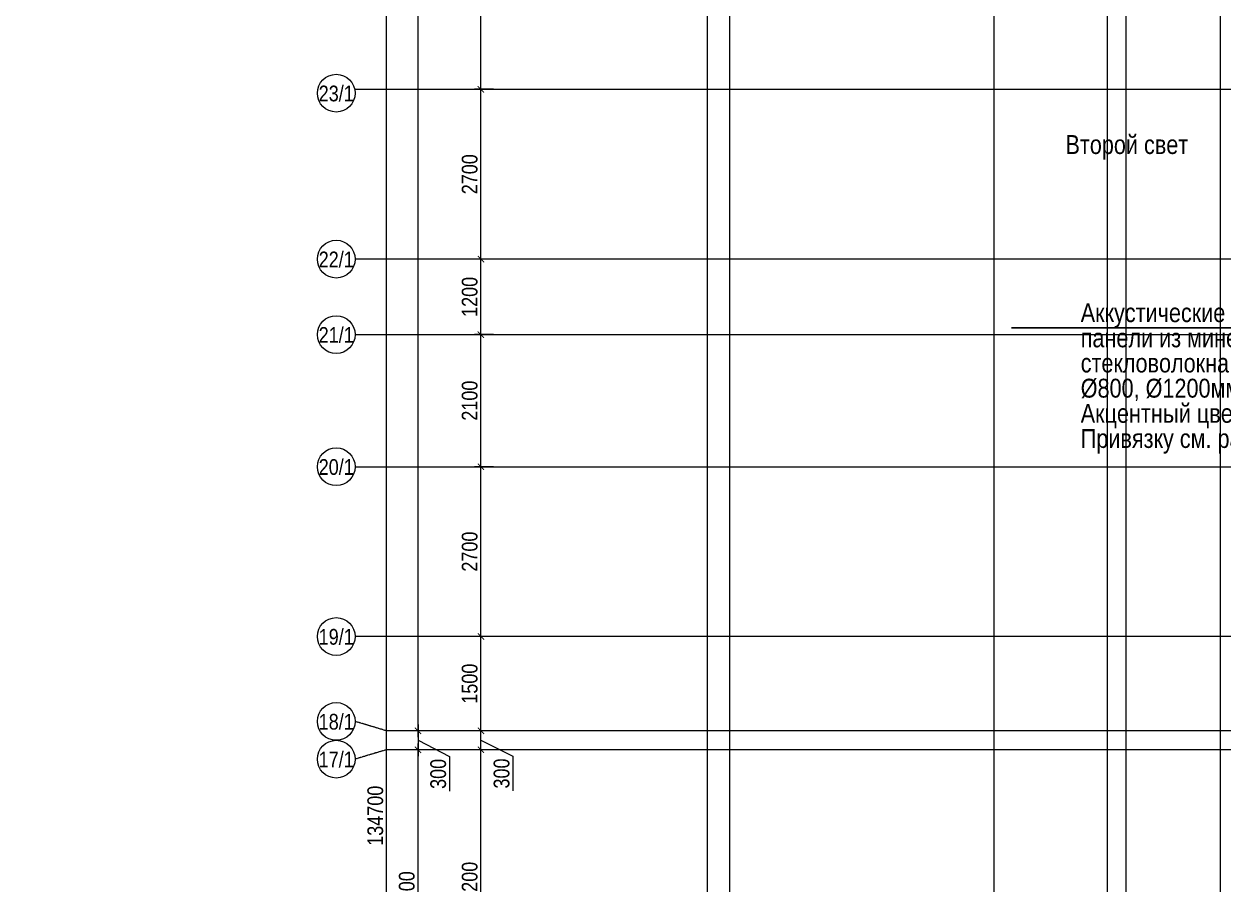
# Model space of a CAD drawing. Header units: millimetres. Extents: x -328335 to 1212475, y -208171 to 164144.
# Drawn here: x -11217 to 7855, y 66265 to 79939 of the extents above; entities that cross this region are included whole.
import ezdxf
from ezdxf import colors
from ezdxf.entities.mleader import LeaderData, LeaderLine
from ezdxf.enums import TextEntityAlignment as Align
from ezdxf.math import Vec2, Vec3

# ---------------------------------------------------------------- set-up
doc = ezdxf.new("R2010")
doc.units = ezdxf.units.MM
doc.header["$LTSCALE"] = 0.5
doc.linetypes.add('CENTER2', pattern=[28.575, 19.05, -3.175, 3.175, -3.175])
doc.linetypes.add('DASHED', pattern=[19.05, 12.7, -6.35])
doc.layers.get('Defpoints').update_dxf_attribs({"color": 140})
doc.layers.add('АИ_Потолок', color=31, linetype='Continuous')
doc.layers.add('АР_Делит', color=120, linetype='Continuous', lineweight=0, plot=False)
doc.layers.add('АЦ_Выноски', color=7, linetype='Continuous', lineweight=5)
doc.layers.add('РД_Оси_размер', color=8, linetype='Continuous', lineweight=0)
doc.layers.add('РД_Оси_100', color=7, linetype='Continuous', lineweight=0, true_color=0x525252)
doc.styles.add('style1', font='ARIALN.TTF')
doc.styles.add('ккк', font='isocpeur.ttf', dxfattribs={"width": 0.85, "oblique": 15})
doc.dimstyles.new('Dim100_ареал', dxfattribs={"dimscale": 100, "dimtxt": 2.5, "dimasz": 1, "dimexe": 1, "dimexo": 1, "dimgap": 0.5, "dimtad": 1, "dimzin": 12, "dimdsep": 46, "dimtxsty": 'style1', "dimblk": 'ARCHTICK', "dimcen": 1, "dimdle": 1, "dimaunit": 1, "dimadec": 0, "dimazin": 3, "dimtfac": 1, "dimtmove": 1, "dimatfit": 3, "dimldrblk": 'OPEN30', "dimfxl": 2, "dimfxlon": 1, "dimtolj": 1, "dimtzin": 0, "dimlwd": 5, "dimlwe": 5, "dimarcsym": 0})

# ---------------------------------------------------------------- blocks, each defined once
blk = doc.blocks.new('A-iden')
at = {"linetype": 'Continuous', "lineweight": 5}
blk.add_circle((0, -4), 3, dxfattribs=at)
at = {"color": 0, "linetype": 'Continuous', "lineweight": 20, "style": 'ккк', "width": 0.85}
blk.add_attdef('ID', text='', height=4, dxfattribs=at).set_placement((0.31, -3.85), align=Align.MIDDLE_CENTER)
blk = doc.blocks.new('_ArchTick')
at = {"color": 0, "linetype": 'ByBlock', "const_width": 0.15}
blk.add_lwpolyline([(-0.5, -0.5), (0.5, 0.5)], dxfattribs=at)
blk = doc.blocks.new('*D527')
at = {"layer": 'Defpoints', "color": 0, "transparency": 16777216}
for p in [(-5455, 134700), (-2955, 134700), (-2955, 0)]:
    blk.add_point(p, dxfattribs=at)
at = {"layer": 'РД_Оси_размер', "color": 0, "lineweight": 5, "transparency": 16777216}
for p, q in [((-5255, 134700), (-5555, 134700)), ((-5455, -100), (-5455, 134800)), ((-5255, 0), (-5555, 0))]:
    blk.add_line(p, q, dxfattribs=at)
at = {"layer": 'РД_Оси_размер', "color": 0, "lineweight": 5, "transparency": 16777216, "xscale": 100, "yscale": 100, "zscale": 100}
for p, rotation in [((-5455, 134700), 90), ((-5455, 0), 270)]:
    blk.add_blockref('_ArchTick', p, dxfattribs=dict(at, rotation=rotation))
at = {"layer": 'РД_Оси_размер', "color": 0, "transparency": 16777216, "insert": (-5633, 67350), "char_height": 250, "attachment_point": 5, "rotation": 90, "style": 'style1'}
blk.add_mtext('\\A1;134700', dxfattribs=at)
blk = doc.blocks.new('_Open30')
at = {"color": 0, "linetype": 'ByBlock', "lineweight": -2}
for p, q in [((-1, 0.27), (0, 0)), ((0, 0), (-1, -0.27)), ((0, 0), (-1, 0))]:
    blk.add_line(p, q, dxfattribs=at)
blk = doc.blocks.new('*D541')
at = {"layer": 'Defpoints', "color": 0, "transparency": 16777216}
for p in [(-3955, 68400), (-2955, 68400), (-2955, 64200)]:
    blk.add_point(p, dxfattribs=at)
at = {"layer": 'РД_Оси_размер', "color": 0, "lineweight": 5, "transparency": 16777216}
for p, q in [((-3955, 64100), (-3955, 68500)), ((-3755, 68400), (-4055, 68400)), ((-3755, 64200), (-4055, 64200))]:
    blk.add_line(p, q, dxfattribs=at)
at = {"layer": 'РД_Оси_размер', "color": 0, "lineweight": 5, "transparency": 16777216, "xscale": 100, "yscale": 100, "zscale": 100}
for p, rotation in [((-3955, 68400), 90), ((-3955, 64200), 270)]:
    blk.add_blockref('_ArchTick', p, dxfattribs=dict(at, rotation=rotation))
at = {"layer": 'РД_Оси_размер', "color": 0, "transparency": 16777216, "insert": (-4133, 66300), "char_height": 250, "attachment_point": 5, "rotation": 90, "style": 'style1'}
blk.add_mtext('\\A1;4200', dxfattribs=at)
blk = doc.blocks.new('*D542')
at = {"layer": 'Defpoints', "color": 0, "transparency": 16777216}
for p in [(-3955, 68700), (-2955, 68700), (-2955, 68400)]:
    blk.add_point(p, dxfattribs=at)
at = {"layer": 'РД_Оси_размер', "color": 0, "lineweight": 5, "transparency": 16777216}
for p, q in [((-3755, 68700), (-4055, 68700)), ((-3955, 68300), (-3955, 68800)), ((-3955, 68550), (-3448, 68298)), ((-3755, 68400), (-4055, 68400)), ((-3448, 68298), (-3448, 67746))]:
    blk.add_line(p, q, dxfattribs=at)
at = {"layer": 'РД_Оси_размер', "color": 0, "lineweight": 5, "transparency": 16777216, "xscale": 100, "yscale": 100, "zscale": 100}
for p, rotation in [((-3955, 68700), 90), ((-3955, 68400), 270)]:
    blk.add_blockref('_ArchTick', p, dxfattribs=dict(at, rotation=rotation))
at = {"layer": 'РД_Оси_размер', "color": 0, "transparency": 16777216, "insert": (-3626, 68022), "char_height": 250, "attachment_point": 5, "rotation": 90, "style": 'style1'}
blk.add_mtext('\\A1;300', dxfattribs=at)
blk = doc.blocks.new('*D543')
at = {"layer": 'Defpoints', "color": 0, "transparency": 16777216}
for p in [(-3955, 70200), (-2955, 70200), (-2955, 68700)]:
    blk.add_point(p, dxfattribs=at)
at = {"layer": 'РД_Оси_размер', "color": 0, "lineweight": 5, "transparency": 16777216}
for p, q in [((-3755, 70200), (-4055, 70200)), ((-3955, 68600), (-3955, 70300)), ((-3755, 68700), (-4055, 68700))]:
    blk.add_line(p, q, dxfattribs=at)
at = {"layer": 'РД_Оси_размер', "color": 0, "lineweight": 5, "transparency": 16777216, "xscale": 100, "yscale": 100, "zscale": 100}
for p, rotation in [((-3955, 70200), 90), ((-3955, 68700), 270)]:
    blk.add_blockref('_ArchTick', p, dxfattribs=dict(at, rotation=rotation))
at = {"layer": 'РД_Оси_размер', "color": 0, "transparency": 16777216, "insert": (-4133, 69450), "char_height": 250, "attachment_point": 5, "rotation": 90, "style": 'style1'}
blk.add_mtext('\\A1;1500', dxfattribs=at)
blk = doc.blocks.new('*D544')
at = {"layer": 'Defpoints', "color": 0, "transparency": 16777216}
for p in [(-3955, 72900), (-2955, 72900), (-2955, 70200)]:
    blk.add_point(p, dxfattribs=at)
at = {"layer": 'РД_Оси_размер', "color": 0, "lineweight": 5, "transparency": 16777216}
for p, q in [((-3755, 72900), (-4055, 72900)), ((-3955, 70100), (-3955, 73000)), ((-3755, 70200), (-4055, 70200))]:
    blk.add_line(p, q, dxfattribs=at)
at = {"layer": 'РД_Оси_размер', "color": 0, "lineweight": 5, "transparency": 16777216, "xscale": 100, "yscale": 100, "zscale": 100}
for p, rotation in [((-3955, 72900), 90), ((-3955, 70200), 270)]:
    blk.add_blockref('_ArchTick', p, dxfattribs=dict(at, rotation=rotation))
at = {"layer": 'РД_Оси_размер', "color": 0, "transparency": 16777216, "insert": (-4133, 71550), "char_height": 250, "attachment_point": 5, "rotation": 90, "style": 'style1'}
blk.add_mtext('\\A1;2700', dxfattribs=at)
blk = doc.blocks.new('*D545')
at = {"layer": 'Defpoints', "color": 0, "transparency": 16777216}
for p in [(-3955, 75000), (-2955, 75000), (-2955, 72900)]:
    blk.add_point(p, dxfattribs=at)
at = {"layer": 'РД_Оси_размер', "color": 0, "lineweight": 5, "transparency": 16777216}
for p, q in [((-3755, 75000), (-4055, 75000)), ((-3955, 72800), (-3955, 75100)), ((-3755, 72900), (-4055, 72900))]:
    blk.add_line(p, q, dxfattribs=at)
at = {"layer": 'РД_Оси_размер', "color": 0, "lineweight": 5, "transparency": 16777216, "xscale": 100, "yscale": 100, "zscale": 100}
for p, rotation in [((-3955, 75000), 90), ((-3955, 72900), 270)]:
    blk.add_blockref('_ArchTick', p, dxfattribs=dict(at, rotation=rotation))
at = {"layer": 'РД_Оси_размер', "color": 0, "transparency": 16777216, "insert": (-4133, 73950), "char_height": 250, "attachment_point": 5, "rotation": 90, "style": 'style1'}
blk.add_mtext('\\A1;2100', dxfattribs=at)
blk = doc.blocks.new('*D546')
at = {"layer": 'Defpoints', "color": 0, "transparency": 16777216}
for p in [(-3955, 76200), (-2955, 76200), (-2955, 75000)]:
    blk.add_point(p, dxfattribs=at)
at = {"layer": 'РД_Оси_размер', "color": 0, "lineweight": 5, "transparency": 16777216}
for p, q in [((-3955, 74900), (-3955, 76300)), ((-3755, 76200), (-4055, 76200)), ((-3755, 75000), (-4055, 75000))]:
    blk.add_line(p, q, dxfattribs=at)
at = {"layer": 'РД_Оси_размер', "color": 0, "lineweight": 5, "transparency": 16777216, "xscale": 100, "yscale": 100, "zscale": 100}
for p, rotation in [((-3955, 76200), 90), ((-3955, 75000), 270)]:
    blk.add_blockref('_ArchTick', p, dxfattribs=dict(at, rotation=rotation))
at = {"layer": 'РД_Оси_размер', "color": 0, "transparency": 16777216, "insert": (-4133, 75600), "char_height": 250, "attachment_point": 5, "rotation": 90, "style": 'style1'}
blk.add_mtext('\\A1;1200', dxfattribs=at)
blk = doc.blocks.new('*D547')
at = {"layer": 'Defpoints', "color": 0, "transparency": 16777216}
for p in [(-3955, 78900), (-2955, 78900), (-2955, 76200)]:
    blk.add_point(p, dxfattribs=at)
at = {"layer": 'РД_Оси_размер', "color": 0, "lineweight": 5, "transparency": 16777216}
for p, q in [((-3955, 76100), (-3955, 79000)), ((-3755, 78900), (-4055, 78900)), ((-3755, 76200), (-4055, 76200))]:
    blk.add_line(p, q, dxfattribs=at)
at = {"layer": 'РД_Оси_размер', "color": 0, "lineweight": 5, "transparency": 16777216, "xscale": 100, "yscale": 100, "zscale": 100}
for p, rotation in [((-3955, 78900), 90), ((-3955, 76200), 270)]:
    blk.add_blockref('_ArchTick', p, dxfattribs=dict(at, rotation=rotation))
at = {"layer": 'РД_Оси_размер', "color": 0, "transparency": 16777216, "insert": (-4133, 77550), "char_height": 250, "attachment_point": 5, "rotation": 90, "style": 'style1'}
blk.add_mtext('\\A1;2700', dxfattribs=at)
blk = doc.blocks.new('*D548')
at = {"layer": 'Defpoints', "color": 0, "transparency": 16777216}
for p in [(-3955, 82200), (-2955, 82200), (-2955, 78900)]:
    blk.add_point(p, dxfattribs=at)
at = {"layer": 'РД_Оси_размер', "color": 0, "lineweight": 5, "transparency": 16777216}
for p, q in [((-3955, 78800), (-3955, 82300)), ((-3755, 82200), (-4055, 82200)), ((-3755, 78900), (-4055, 78900))]:
    blk.add_line(p, q, dxfattribs=at)
at = {"layer": 'РД_Оси_размер', "color": 0, "lineweight": 5, "transparency": 16777216, "xscale": 100, "yscale": 100, "zscale": 100}
for p, rotation in [((-3955, 82200), 90), ((-3955, 78900), 270)]:
    blk.add_blockref('_ArchTick', p, dxfattribs=dict(at, rotation=rotation))
at = {"layer": 'РД_Оси_размер', "color": 0, "transparency": 16777216, "insert": (-4133, 80550), "char_height": 250, "attachment_point": 5, "rotation": 90, "style": 'style1'}
blk.add_mtext('\\A1;3300', dxfattribs=at)
blk = doc.blocks.new('*D592')
at = {"layer": 'Defpoints', "color": 0, "transparency": 16777216}
for p in [(-4955, 68400), (-2955, 68400), (-2955, 63900)]:
    blk.add_point(p, dxfattribs=at)
at = {"layer": 'РД_Оси_размер', "color": 0, "lineweight": 5, "transparency": 16777216}
for p, q in [((-4955, 63800), (-4955, 68500)), ((-4755, 68400), (-5055, 68400)), ((-4755, 63900), (-5055, 63900))]:
    blk.add_line(p, q, dxfattribs=at)
at = {"layer": 'РД_Оси_размер', "color": 0, "lineweight": 5, "transparency": 16777216, "xscale": 100, "yscale": 100, "zscale": 100}
for p, rotation in [((-4955, 68400), 90), ((-4955, 63900), 270)]:
    blk.add_blockref('_ArchTick', p, dxfattribs=dict(at, rotation=rotation))
at = {"layer": 'РД_Оси_размер', "color": 0, "transparency": 16777216, "insert": (-5133, 66150), "char_height": 250, "attachment_point": 5, "rotation": 90, "style": 'style1'}
blk.add_mtext('\\A1;4500', dxfattribs=at)
blk = doc.blocks.new('*D570')
at = {"layer": 'Defpoints', "color": 0, "transparency": 16777216}
for p in [(-4955, 100500), (-2955, 100500), (-2955, 68700)]:
    blk.add_point(p, dxfattribs=at)
at = {"layer": 'РД_Оси_размер', "color": 0, "lineweight": 5, "transparency": 16777216}
for p, q in [((-4955, 68600), (-4955, 100600)), ((-4755, 100500), (-5055, 100500)), ((-4755, 68700), (-5055, 68700))]:
    blk.add_line(p, q, dxfattribs=at)
at = {"layer": 'РД_Оси_размер', "color": 0, "lineweight": 5, "transparency": 16777216, "xscale": 100, "yscale": 100, "zscale": 100}
for p, rotation in [((-4955, 100500), 90), ((-4955, 68700), 270)]:
    blk.add_blockref('_ArchTick', p, dxfattribs=dict(at, rotation=rotation))
at = {"layer": 'РД_Оси_размер', "color": 0, "transparency": 16777216, "insert": (-5133, 84600), "char_height": 250, "attachment_point": 5, "rotation": 90, "style": 'style1'}
blk.add_mtext('\\A1;31800', dxfattribs=at)
blk = doc.blocks.new('*D593')
at = {"layer": 'Defpoints', "color": 0, "transparency": 16777216}
for p in [(-2955, 68700), (-4955, 68400), (-2955, 68400)]:
    blk.add_point(p, dxfattribs=at)
at = {"layer": 'РД_Оси_размер', "color": 0, "lineweight": 5, "transparency": 16777216}
for p, q in [((-4755, 68700), (-5055, 68700)), ((-4955, 68800), (-4955, 68300)), ((-4955, 68550), (-4455, 68292)), ((-4755, 68400), (-5055, 68400)), ((-4455, 68292), (-4455, 67740))]:
    blk.add_line(p, q, dxfattribs=at)
at = {"layer": 'РД_Оси_размер', "color": 0, "lineweight": 5, "transparency": 16777216, "xscale": 100, "yscale": 100, "zscale": 100}
for p, rotation in [((-4955, 68700), 90), ((-4955, 68400), 270)]:
    blk.add_blockref('_ArchTick', p, dxfattribs=dict(at, rotation=rotation))
at = {"layer": 'РД_Оси_размер', "color": 0, "transparency": 16777216, "insert": (-4633, 68016), "char_height": 250, "attachment_point": 5, "rotation": 90, "style": 'style1'}
blk.add_mtext('\\A1;300', dxfattribs=at)
blk = doc.blocks.new('_Dot')
at = {"color": 0, "linetype": 'ByBlock', "lineweight": -2}
blk.add_line((-0.5, 0), (-1, 0), dxfattribs=at)
at = {"color": 0, "linetype": 'ByBlock', "const_width": 0.5}
blk.add_lwpolyline([(-0.25, 0, 1), (0.25, 0, 1)], format="xyb", close=True, dxfattribs=at)
blk = doc.blocks.new('2200_АР_ОСИ_3эт_100_6.02.25')
at = {"layer": 'АР_Делит', "color": 5, "linetype": 'DASHED'}
blk.add_lwpolyline([(114955, 135155), (114955, -355), (93595.036, -355), (93595.036, 13855), (94145, 13855), (94145, 68320), (66055, 68320), (66055, 13857.73), (83455, 13857.73), (83455, -355), (45245, -355), (45245, 13145), (44695, 13145), (44695, 26755), (45245, 26755), (45245, 68320), (20455, 68320), (20455, 26755), (27955, 26755), (27955, 13145), (-355, 13145), (-355, 100855)], dxfattribs=at)
at = {"layer": 'РД_Оси_100', "color": 8, "linetype": 'CENTER2', "true_color": 0x808080}
for p, q in [((0, -6155), (0, 139938.679)), ((4200, -6155), (4200, 139938.679)), ((-5954.958, 78900), (119910, 78900)), ((119910, 76200), (-5954.958, 76200)), ((-5954.958, 75000), (119910, 75000)), ((-5954.958, 72900), (95715.503, 72900))]:
    blk.add_line(p, q, dxfattribs=at)
for points in [[(5849.555, 139938.679), (6000, 139538.679), (6000, -6194.559)], [(6300, -6195.83), (6300, 139538.679), (6450, 139938.679)], [(7800, -6155), (7800, 139938.679)], [(119910, 70200), (-5954.958, 70200)], [(95715.503, 68700), (-5454.958, 68700), (-5954.958, 68850)], [(78274.959, 68400), (-5454.958, 68400), (-5954.958, 68250)]]:
    blk.add_lwpolyline(points, dxfattribs=at)
at = {"layer": 'РД_Оси_100', "color": 0}
ref = blk.add_blockref('A-iden', (-6254.958, 79239.148), dxfattribs=dict(at, xscale=100, yscale=100, zscale=100))
ref.add_attrib('ID', '23/1', dxfattribs={"layer": '0', "linetype": 'Continuous', "height": 250, "style": 'style1'}).set_placement((-6254.958, 78839.148), align=Align.MIDDLE)
ref = blk.add_blockref('A-iden', (-6254.958, 76600), dxfattribs=dict(at, xscale=100, yscale=100, zscale=100))
ref.add_attrib('ID', '22/1', dxfattribs={"layer": '0', "linetype": 'Continuous', "height": 250, "style": 'style1'}).set_placement((-6254.958, 76200), align=Align.MIDDLE)
ref = blk.add_blockref('A-iden', (-6254.958, 75400), dxfattribs=dict(at, xscale=100, yscale=100, zscale=100))
ref.add_attrib('ID', '21/1', dxfattribs={"layer": '0', "linetype": 'Continuous', "height": 250, "style": 'style1'}).set_placement((-6254.958, 75000), align=Align.MIDDLE)
ref = blk.add_blockref('A-iden', (-6254.958, 73300), dxfattribs=dict(at, xscale=100, yscale=100, zscale=100))
ref.add_attrib('ID', '20/1', dxfattribs={"layer": '0', "linetype": 'Continuous', "height": 250, "style": 'style1'}).set_placement((-6254.958, 72900), align=Align.MIDDLE)
ref = blk.add_blockref('A-iden', (-6254.958, 70600), dxfattribs=dict(at, xscale=100, yscale=100, zscale=100))
ref.add_attrib('ID', '19/1', dxfattribs={"layer": '0', "linetype": 'Continuous', "height": 250, "style": 'style1'}).set_placement((-6254.958, 70200), align=Align.MIDDLE)
ref = blk.add_blockref('A-iden', (-6254.958, 69250), dxfattribs=dict(at, xscale=100, yscale=100, zscale=100))
ref.add_attrib('ID', '18/1', dxfattribs={"layer": '0', "linetype": 'Continuous', "height": 250, "style": 'style1'}).set_placement((-6254.958, 68850), align=Align.MIDDLE)
ref = blk.add_blockref('A-iden', (-6254.958, 68650), dxfattribs=dict(at, xscale=100, yscale=100, zscale=100))
ref.add_attrib('ID', '17/1', dxfattribs={"layer": '0', "linetype": 'Continuous', "height": 250, "style": 'style1'}).set_placement((-6254.958, 68250), align=Align.MIDDLE)
at = {"layer": 'РД_Оси_размер'}
for base, p1, p2, picture, middle in [((-5454.958, 134700), (-2954.958, 0), (-2954.958, 134700), '*D527', (-5632.601, 67350)), ((-4954.958, 100500), (-2954.958, 68700), (-2954.958, 100500), '*D570', (-5132.601, 84600)), ((-3954.958, 82200), (-2954.958, 78900), (-2954.958, 82200), '*D548', (-4132.601, 80550)), ((-3954.958, 78900), (-2954.958, 76200), (-2954.958, 78900), '*D547', (-4132.601, 77550)), ((-3954.958, 76200), (-2954.958, 75000), (-2954.958, 76200), '*D546', (-4132.601, 75600)), ((-3954.958, 75000), (-2954.958, 72900), (-2954.958, 75000), '*D545', (-4132.601, 73950)), ((-3954.958, 72900), (-2954.958, 70200), (-2954.958, 72900), '*D544', (-4132.601, 71550)), ((-3954.958, 70200), (-2954.958, 68700), (-2954.958, 70200), '*D543', (-4132.601, 69450)), ((-4954.958, 68400), (-2954.958, 63900), (-2954.958, 68400), '*D592', (-5132.601, 66150)), ((-3954.958, 68400), (-2954.958, 64200), (-2954.958, 68400), '*D541', (-4132.601, 66300))]:
    dim = blk.add_linear_dim(base=base, p1=p1, p2=p2, angle=90, dimstyle='Dim100_ареал', dxfattribs=at)
    dim.commit()
    dim.dimension.update_dxf_attribs({"geometry": picture, "text_midpoint": middle})
for base, p1, p2, picture, middle in [((-4954.958, 68400), (-2954.958, 68700), (-2954.958, 68400), '*D593', (-4454.958, 68242.057)), ((-3954.958, 68700), (-2954.958, 68400), (-2954.958, 68700), '*D542', (-3448.316, 68248.494))]:
    dim = blk.add_linear_dim(base=base, p1=p1, p2=p2, angle=90, dimstyle='Dim100_ареал', dxfattribs=at)
    dim.commit()
    dim.dimension.update_dxf_attribs({"geometry": picture, "text_midpoint": middle, "dimtype": 128})

msp = doc.modelspace()

# ---------------------------------------------------------------- block references
at = {"layer": 'РД_Оси_100'}
msp.add_blockref('2200_АР_ОСИ_3эт_100_6.02.25', (0, 0), dxfattribs=at)

# ---------------------------------------------------------------- texts
at = {"layer": 'АИ_Потолок', "color": 7, "insert": (6310.901, 77976.863), "char_height": 300, "width": 4221.80235, "attachment_point": 5, "style": 'style1'}
msp.add_mtext('Второй свет', dxfattribs=at)

# ---------------------------------------------------------------- leaders
at = {"layer": 'АЦ_Выноски', "transparency": 33554653}
ml = msp.add_multileader_mtext('Standard', dxfattribs=at)
ml.set_content('Окраска потолков в ЛК\\P\\pxa0.66667;Акцентный цвет: {\\C240;\\c2367469;NSC S 0570-Y}', color=256, style='style1')
ml.set_leader_properties(color=256)
ml.set_arrow_properties(name='DOT')
ml.build(insert=Vec2(0, 0))
ml.multileader.update_dxf_attribs({"has_dogleg": 0, "text_left_attachment_type": 6, "text_right_attachment_type": 6, "arrow_head_size": 200, "scale": 100})
ctx = ml.context
ctx.base_point, ctx.scale, ctx.char_height, ctx.arrow_head_size, ctx.landing_gap_size, ctx.plane_origin, ctx.plane_x_axis, ctx.plane_y_axis = Vec3(-23912.157, 79102.933), 100, 300, 200, 50, Vec3(-30354.876, 75663.506), Vec3(1, 0.00000001), Vec3(-0.00000001, 1)
ctx.left_attachment, ctx.right_attachment = 6, 6
notes = []
notes.append((ctx, [(1, (1, 1, 0), (-24712.157, 79102.933), (1, 0.00000001), 800, [(0, [(-33948.559, 72926.064)], 0, [])])]))
ctx.mtext.insert, ctx.mtext.text_direction, ctx.mtext.rotation, ctx.mtext.width, ctx.mtext.line_spacing_factor, ctx.mtext.flow_direction = Vec3(-23862.157, 79486.22), Vec3(1, 0.00000001), 0.00000001, 11047.033, 0.8, 5
ml = msp.add_multileader_mtext('Standard', dxfattribs=at)
ml.set_content('Окраска потолков в ЛК\\P\\pxa0.66667;Акцентный цвет: {\\C240;\\c2367469;NSC S 0570-Y20R}', color=256, style='style1')
ml.set_leader_properties(color=256)
ml.set_arrow_properties(name='DOT')
ml.build(insert=Vec2(0, 0))
ml.multileader.update_dxf_attribs({"has_dogleg": 0, "text_left_attachment_type": 6, "text_right_attachment_type": 6, "arrow_head_size": 200, "scale": 100})
ctx = ml.context
ctx.base_point, ctx.scale, ctx.char_height, ctx.arrow_head_size, ctx.landing_gap_size, ctx.plane_origin, ctx.plane_x_axis, ctx.plane_y_axis = Vec3(-23912.157, 77602.933), 100, 300, 200, 50, Vec3(-30354.876, 74163.506), Vec3(1, 0.00000001), Vec3(-0.00000001, 1)
ctx.left_attachment, ctx.right_attachment = 6, 6
notes.append((ctx, [(1, (1, 1, 0), (-24712.157, 77602.933), (1, 0.00000001), 800, [(0, [(-33948.559, 71426.064)], 0, [])])]))
ctx.mtext.insert, ctx.mtext.text_direction, ctx.mtext.rotation, ctx.mtext.width, ctx.mtext.line_spacing_factor, ctx.mtext.flow_direction = Vec3(-23862.157, 77986.22), Vec3(1, 0.00000001), 0.00000001, 11047.033, 0.8, 5
ml = msp.add_multileader_mtext('Standard', dxfattribs=at)
ml.set_content('Окраска потолков в ЛК\\P\\pxa0.66667;Акцентный цвет: {\\C240;\\c2367469;NSC S 2030-R 80B}', color=256, style='style1')
ml.set_leader_properties(color=256)
ml.set_arrow_properties(name='DOT')
ml.build(insert=Vec2(0, 0))
ml.multileader.update_dxf_attribs({"has_dogleg": 0, "text_left_attachment_type": 6, "text_right_attachment_type": 6, "arrow_head_size": 200, "scale": 100})
ctx = ml.context
ctx.base_point, ctx.scale, ctx.char_height, ctx.arrow_head_size, ctx.landing_gap_size, ctx.plane_origin, ctx.plane_x_axis, ctx.plane_y_axis = Vec3(-23912.157, 76102.933), 100, 300, 200, 50, Vec3(-30354.876, 72663.506), Vec3(1, 0.00000001), Vec3(-0.00000001, 1)
ctx.left_attachment, ctx.right_attachment = 6, 6
notes.append((ctx, [(1, (1, 1, 0), (-24712.157, 76102.933), (1, 0.00000001), 800, [(0, [(-33948.559, 69926.064)], 0, [])])]))
ctx.mtext.insert, ctx.mtext.text_direction, ctx.mtext.rotation, ctx.mtext.width, ctx.mtext.line_spacing_factor, ctx.mtext.flow_direction = Vec3(-23862.157, 76486.22), Vec3(1, 0.00000001), 0.00000001, 11047.033, 0.8, 5
ml = msp.add_multileader_mtext('Standard', dxfattribs=at)
ml.set_content('\\pxa0.66667;Аккустические подвесные \\Pпанели из минерального \\Pстекловолокна. \\P%%C800, %%C1200мм.\\PАкцентный цвет: {\\C240;\\c2367469;NSC S 2030-G50Y\\PПривязку см. раздел АИ}', color=256, style='style1')
ml.set_leader_properties(color=256)
ml.set_arrow_properties(name='DOT')
ml.build(insert=Vec2(0, 0))
ml.multileader.update_dxf_attribs({"has_dogleg": 0, "text_left_attachment_type": 6, "text_right_attachment_type": 6, "arrow_head_size": 200, "scale": 100})
ctx = ml.context
ctx.base_point, ctx.scale, ctx.char_height, ctx.arrow_head_size, ctx.landing_gap_size, ctx.plane_origin, ctx.plane_x_axis, ctx.plane_y_axis = Vec3(5527.59, 75110.551), 100, 300, 200, 50, Vec3(25457.45, 67203.713), Vec3(1, 0.00000001), Vec3(-0.00000001, 1)
ctx.left_attachment, ctx.right_attachment = 6, 6
notes.append((ctx, [(0, (1, 1, 0), (12094.847, 75110.551), (-1, -0.00000001), 800, [(1, [(17157.508, 72442.302), (16637.105, 70745)], 0, [])])]))
ctx.mtext.insert, ctx.mtext.text_direction, ctx.mtext.rotation, ctx.mtext.width, ctx.mtext.line_spacing_factor, ctx.mtext.flow_direction = Vec3(5577.59, 75498.75), Vec3(1, 0.00000001), 0.00000001, 11047.033, 0.8, 5
ml = msp.add_multileader_mtext('Standard', dxfattribs=at)
ml.set_content('Окраска потолков в ЛК\\P\\pxa0.66667;Акцентный цвет: {\\C240;\\c2367469;NSC S 5020 R 70В}', color=256, style='style1')
ml.set_leader_properties(color=256)
ml.set_arrow_properties(name='DOT')
ml.build(insert=Vec2(0, 0))
ml.multileader.update_dxf_attribs({"has_dogleg": 0, "text_left_attachment_type": 6, "text_right_attachment_type": 6, "arrow_head_size": 200, "scale": 100})
ctx = ml.context
ctx.base_point, ctx.scale, ctx.char_height, ctx.arrow_head_size, ctx.landing_gap_size, ctx.plane_origin, ctx.plane_x_axis, ctx.plane_y_axis = Vec3(-23912.157, 74602.933), 100, 300, 200, 50, Vec3(-30354.876, 71163.506), Vec3(1, 0.00000001), Vec3(-0.00000001, 1)
ctx.left_attachment, ctx.right_attachment = 6, 6
notes.append((ctx, [(1, (1, 1, 0), (-24712.157, 74602.933), (1, 0.00000001), 800, [(0, [(-33948.559, 68426.064)], 0, [])])]))
ctx.mtext.insert, ctx.mtext.text_direction, ctx.mtext.rotation, ctx.mtext.width, ctx.mtext.line_spacing_factor, ctx.mtext.flow_direction = Vec3(-23862.157, 74986.22), Vec3(1, 0.00000001), 0.00000001, 11047.033, 0.8, 5
ml = msp.add_multileader_mtext('Standard', dxfattribs=at)
ml.set_content('Окраска потолков в ЛК\\P\\pxa0.66667;Акцентный цвет: {\\C240;\\c2367469;NSC S 4020 R90B}', color=256, style='style1')
ml.set_leader_properties(color=256)
ml.set_arrow_properties(name='DOT')
ml.build(insert=Vec2(0, 0))
ml.multileader.update_dxf_attribs({"has_dogleg": 0, "text_left_attachment_type": 6, "text_right_attachment_type": 6, "arrow_head_size": 200, "scale": 100})
ctx = ml.context
ctx.base_point, ctx.scale, ctx.char_height, ctx.arrow_head_size, ctx.landing_gap_size, ctx.plane_origin, ctx.plane_x_axis, ctx.plane_y_axis = Vec3(-23912.157, 73102.933), 100, 300, 200, 50, Vec3(-30354.876, 69663.506), Vec3(1, 0.00000001), Vec3(-0.00000001, 1)
ctx.left_attachment, ctx.right_attachment = 6, 6
notes.append((ctx, [(1, (1, 1, 0), (-24712.157, 73102.933), (1, 0.00000001), 800, [(0, [(-33948.559, 66926.064)], 0, [])])]))
ctx.mtext.insert, ctx.mtext.text_direction, ctx.mtext.rotation, ctx.mtext.width, ctx.mtext.defined_height, ctx.mtext.line_spacing_factor, ctx.mtext.flow_direction = Vec3(-23862.157, 73486.22), Vec3(1, 0.00000001), 0.00000001, 12264.07511, 1489.882, 0.8, 5
ml = msp.add_multileader_mtext('Standard', dxfattribs=at)
ml.set_content('Окраска потолков в ЛК\\P\\pxa0.66667;Акцентный цвет: {\\C240;\\c2367469;NSC S 5030} {\\C240;\\c2367469;R90B}', color=256, style='style1')
ml.set_leader_properties(color=256)
ml.set_arrow_properties(name='DOT')
ml.build(insert=Vec2(0, 0))
ml.multileader.update_dxf_attribs({"has_dogleg": 0, "text_left_attachment_type": 6, "text_right_attachment_type": 6, "arrow_head_size": 200, "scale": 100})
ctx = ml.context
ctx.base_point, ctx.scale, ctx.char_height, ctx.arrow_head_size, ctx.landing_gap_size, ctx.plane_origin, ctx.plane_x_axis, ctx.plane_y_axis = Vec3(-23912.157, 71602.933), 100, 300, 200, 50, Vec3(-30354.876, 68163.506), Vec3(1, 0.00000001), Vec3(-0.00000001, 1)
ctx.left_attachment, ctx.right_attachment = 6, 6
notes.append((ctx, [(1, (1, 1, 0), (-24712.157, 71602.933), (1, 0.00000001), 800, [(0, [(-33948.559, 65426.064)], 0, [])])]))
ctx.mtext.insert, ctx.mtext.text_direction, ctx.mtext.rotation, ctx.mtext.width, ctx.mtext.line_spacing_factor, ctx.mtext.flow_direction = Vec3(-23862.157, 71986.22), Vec3(1, 0.00000001), 0.00000001, 11047.033, 0.8, 5
ml = msp.add_multileader_mtext('Standard', dxfattribs=at)
ml.set_content('Окраска потолков в ЛК\\P\\pxa0.66667;Акцентный цвет: {\\C240;\\c2367469;NSC S 2020-R60B}', color=256, style='style1')
ml.set_leader_properties(color=256)
ml.set_arrow_properties(name='DOT')
ml.build(insert=Vec2(0, 0))
ml.multileader.update_dxf_attribs({"has_dogleg": 0, "text_left_attachment_type": 6, "text_right_attachment_type": 6, "arrow_head_size": 200, "scale": 100})
ctx = ml.context
ctx.base_point, ctx.scale, ctx.char_height, ctx.arrow_head_size, ctx.landing_gap_size, ctx.plane_origin, ctx.plane_x_axis, ctx.plane_y_axis = Vec3(-23912.157, 70102.933), 100, 300, 200, 50, Vec3(-30354.876, 66663.506), Vec3(1, 0.00000001), Vec3(-0.00000001, 1)
ctx.left_attachment, ctx.right_attachment = 6, 6
notes.append((ctx, [(1, (1, 1, 0), (-24712.157, 70102.933), (1, 0.00000001), 800, [(0, [(-33948.559, 63926.064)], 0, [])])]))
ctx.mtext.insert, ctx.mtext.text_direction, ctx.mtext.rotation, ctx.mtext.width, ctx.mtext.line_spacing_factor, ctx.mtext.flow_direction = Vec3(-23862.157, 70486.22), Vec3(1, 0.00000001), 0.00000001, 11047.033, 0.8, 5
ml = msp.add_multileader_mtext('Standard', dxfattribs=at)
ml.set_content('Окраска потолков в ЛК\\P\\pxa0.66667;Акцентный цвет: {\\C240;\\c2367469;NSC S 3020-R40B}', color=256, style='style1')
ml.set_leader_properties(color=256)
ml.set_arrow_properties(name='DOT')
ml.build(insert=Vec2(0, 0))
ml.multileader.update_dxf_attribs({"has_dogleg": 0, "text_left_attachment_type": 6, "text_right_attachment_type": 6, "arrow_head_size": 200, "scale": 100})
ctx = ml.context
ctx.base_point, ctx.scale, ctx.char_height, ctx.arrow_head_size, ctx.landing_gap_size, ctx.plane_origin, ctx.plane_x_axis, ctx.plane_y_axis = Vec3(-23912.157, 68602.933), 100, 300, 200, 50, Vec3(-30354.876, 65163.506), Vec3(1, 0.00000001), Vec3(-0.00000001, 1)
ctx.left_attachment, ctx.right_attachment = 6, 6
notes.append((ctx, [(1, (1, 1, 0), (-24712.157, 68602.933), (1, 0.00000001), 800, [(0, [(-33948.559, 62426.064)], 0, [])])]))
ctx.mtext.insert, ctx.mtext.text_direction, ctx.mtext.rotation, ctx.mtext.width, ctx.mtext.line_spacing_factor, ctx.mtext.flow_direction = Vec3(-23862.157, 68986.22), Vec3(1, 0.00000001), 0.00000001, 11047.033, 0.8, 5
ml = msp.add_multileader_mtext('Standard', dxfattribs=at)
ml.set_content('Окраска потолков в ЛК\\P\\pxa0.66667;Акцентный цвет: {\\C240;\\c2367469;NSC S 3020-G30Y}', color=256, style='style1')
ml.set_leader_properties(color=256)
ml.set_arrow_properties(name='DOT')
ml.build(insert=Vec2(0, 0))
ml.multileader.update_dxf_attribs({"has_dogleg": 0, "text_left_attachment_type": 6, "text_right_attachment_type": 6, "arrow_head_size": 200, "scale": 100})
ctx = ml.context
ctx.base_point, ctx.scale, ctx.char_height, ctx.arrow_head_size, ctx.landing_gap_size, ctx.plane_origin, ctx.plane_x_axis, ctx.plane_y_axis = Vec3(-23912.157, 67102.933), 100, 300, 200, 50, Vec3(-30354.876, 63663.506), Vec3(1, 0.00000001), Vec3(-0.00000001, 1)
ctx.left_attachment, ctx.right_attachment = 6, 6
notes.append((ctx, [(1, (1, 1, 0), (-24712.157, 67102.933), (1, 0.00000001), 800, [(0, [(-33948.559, 60926.064)], 0, [])])]))
ctx.mtext.insert, ctx.mtext.text_direction, ctx.mtext.rotation, ctx.mtext.width, ctx.mtext.line_spacing_factor, ctx.mtext.flow_direction = Vec3(-23862.157, 67486.22), Vec3(1, 0.00000001), 0.00000001, 11047.033, 0.8, 5
for ctx, leaders in notes:
    for number, flags, end, landing, length, lines in leaders:
        leader = LeaderData()
        leader.index, (leader.has_last_leader_line, leader.has_dogleg_vector, leader.attachment_direction) = number, flags
        leader.last_leader_point, leader.dogleg_vector, leader.dogleg_length = Vec3(end), Vec3(landing), length
        for number, points, colour, breaks in lines:
            line = LeaderLine()
            line.index, line.vertices, line.color, line.breaks = number, Vec3.list(points), colors.encode_raw_color(colour), breaks
            leader.lines.append(line)
        ctx.leaders.append(leader)

doc.saveas('drawing.dxf')
